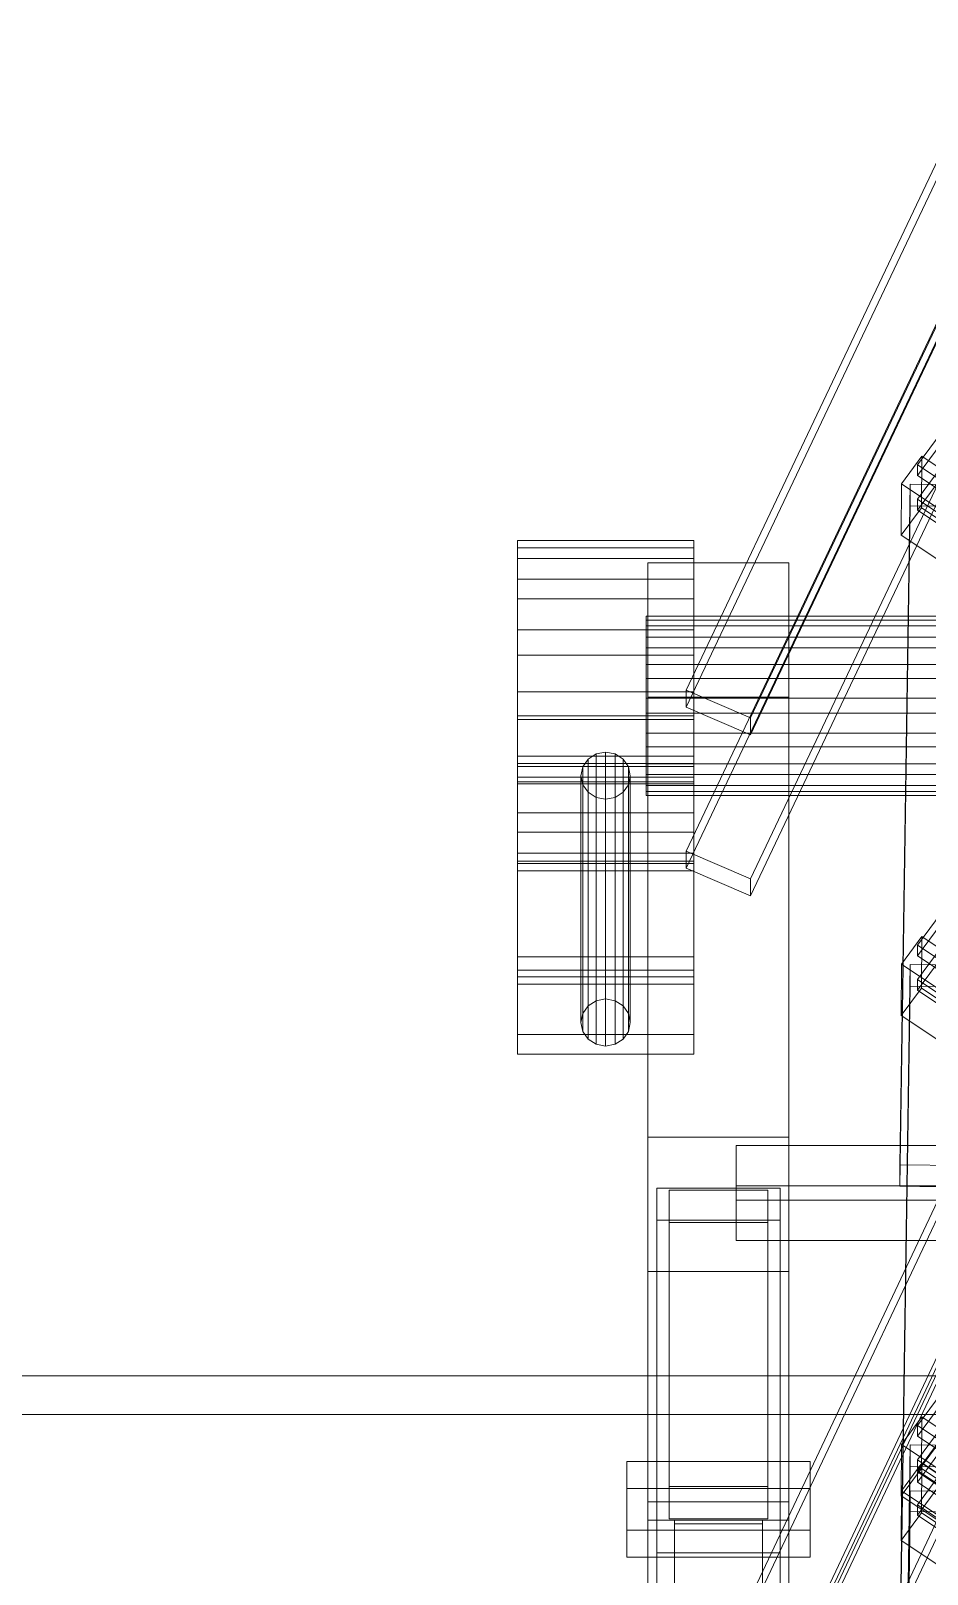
# Model space of a CAD drawing. Header units: millimetres. Extents: x -1970 to 34302, y -65268 to 6837.
# Drawn here: x -625 to -370.8, y -32756.3 to -32318.5 of the extents above; entities that cross this region are included whole.
import ezdxf

# ---------------------------------------------------------------- set-up
doc = ezdxf.new("R2010")
doc.units = ezdxf.units.MM
for name, color, linetype, lineweight in [('frontal_C01', 7, 'Continuous', 0), ('frontal_C02', 7, 'Continuous', 0), ('frontal_tolva', 7, 'Continuous', 0)]:
    doc.layers.add(name, color=color, linetype=linetype, lineweight=lineweight)

msp = doc.modelspace()

# ---------------------------------------------------------------- linework, layer by layer
at = {"layer": 'frontal_C01'}
for p, q in [((-439.114, -32505.516), (-299.114, -32210.225)), ((-439.114, -32510.386), (-299.114, -32215.095)), ((-280.886, -32218.066), (-420.886, -32513.357)), ((-420.886, -32518.227), (-280.886, -32222.936)), ((-439.114, -32551.172), (-299.114, -32255.881)), ((-439.114, -32556.042), (-299.114, -32260.751)), ((-280.886, -32263.722), (-420.886, -32559.014)), ((-420.886, -32563.884), (-280.886, -32268.593)), ((-373.501, -32441.64), (-345.969, -32404.196)), ((-345.981, -32407.24), (-373.513, -32444.684)), ((-373.539, -32451.38), (-346.008, -32413.936)), ((-346.02, -32416.98), (-373.551, -32454.424)), ((-378.086, -32446.968), (-372.35, -32439.167)), ((-372.408, -32453.777), (-372.35, -32439.167)), ((-372.35, -32439.167), (-360.882, -32446.82)), ((-373.501, -32441.64), (-373.513, -32444.684)), ((-373.513, -32444.684), (-362.045, -32452.337)), ((-362.033, -32449.293), (-373.501, -32441.64)), ((-378.512, -32640.133), (-375.644, -32447.133)), ((-378.086, -32446.968), (-378.143, -32461.578)), ((-366.618, -32454.621), (-378.086, -32446.968)), ((-375.644, -32453.221), (-375.644, -32447.133)), ((-375.644, -32447.133), (-357.646, -32447.376)), ((-378.512, -32646.221), (-375.644, -32453.221)), ((-372.408, -32453.777), (-378.143, -32461.578)), ((-357.646, -32453.464), (-375.644, -32453.221)), ((-373.539, -32451.38), (-373.551, -32454.424)), ((-362.071, -32459.033), (-373.539, -32451.38)), ((-360.939, -32461.43), (-372.408, -32453.777)), ((-373.551, -32454.424), (-362.083, -32462.077)), ((-378.143, -32461.578), (-366.675, -32469.231)), ((-487, -32468.172), (-487, -32463.108)), ((-487, -32463.108), (-487, -32465.174)), ((-437, -32463.108), (-487, -32463.108)), ((-487, -32465.174), (-487, -32474.057)), ((-437, -32465.174), (-487, -32465.174)), ((-437, -32465.174), (-437, -32463.108)), ((-437, -32463.108), (-437, -32468.172)), ((-437, -32474.057), (-437, -32465.174)), ((-487, -32479.595), (-487, -32468.172)), ((-437, -32468.172), (-487, -32468.172)), ((-410, -32469.445), (-450, -32469.445)), ((-450, -32469.445), (-450, -32507.547)), ((-450, -32632.286), (-450, -32469.445)), ((-437, -32468.172), (-437, -32479.595)), ((-410, -32507.547), (-410, -32469.445)), ((-410, -32469.445), (-410, -32632.286)), ((-487, -32474.057), (-487, -32488.403)), ((-437, -32474.057), (-487, -32474.057)), ((-437, -32488.403), (-437, -32474.057)), ((-487, -32495.639), (-487, -32479.595)), ((-437, -32479.595), (-487, -32479.595)), ((-437, -32479.595), (-437, -32495.639)), ((-487, -32488.403), (-487, -32506.028)), ((-437, -32488.403), (-487, -32488.403)), ((-450.5, -32487.28), (-450.5, -32484.533)), ((-450.5, -32484.533), (-450.5, -32485.654)), ((-342.5, -32484.533), (-450.5, -32484.533)), ((-450.5, -32485.654), (-450.5, -32490.474)), ((-342.5, -32485.654), (-450.5, -32485.654)), ((-450.5, -32493.478), (-450.5, -32487.28)), ((-342.5, -32487.28), (-450.5, -32487.28)), ((-437, -32506.028), (-437, -32488.403)), ((-450.5, -32490.474), (-450.5, -32498.257)), ((-342.5, -32490.474), (-450.5, -32490.474)), ((-487, -32513.86), (-487, -32495.639)), ((-487, -32495.639), (-437, -32495.639)), ((-450.5, -32502.183), (-450.5, -32493.478)), ((-342.5, -32493.478), (-450.5, -32493.478)), ((-437, -32495.639), (-437, -32513.86)), ((-450.5, -32498.257), (-450.5, -32507.82)), ((-342.5, -32498.257), (-450.5, -32498.257)), ((-487, -32506.028), (-487, -32524.25)), ((-437, -32506.028), (-487, -32506.028)), ((-450.5, -32512.069), (-450.5, -32502.183)), ((-450.5, -32502.183), (-342.5, -32502.183)), ((-420.886, -32513.357), (-439.114, -32505.516)), ((-439.114, -32505.516), (-439.114, -32510.386)), ((-437, -32524.25), (-437, -32506.028)), ((-450.5, -32507.82), (-450.5, -32517.706)), ((-342.5, -32507.82), (-450.5, -32507.82)), ((-450, -32507.547), (-410, -32507.547)), ((-450, -32670.388), (-450, -32507.547)), ((-439.114, -32510.386), (-420.886, -32518.227)), ((-410, -32670.388), (-410, -32507.547)), ((-487, -32588.94), (-487, -32512.846)), ((-487, -32512.846), (-437, -32512.846)), ((-487, -32527.134), (-487, -32512.846)), ((-487, -32531.486), (-487, -32513.86)), ((-437, -32513.86), (-487, -32513.86)), ((-450.5, -32521.632), (-450.5, -32512.069)), ((-342.5, -32512.069), (-450.5, -32512.069)), ((-437, -32512.846), (-437, -32588.94)), ((-437, -32512.846), (-437, -32527.134)), ((-437, -32513.86), (-437, -32531.486)), ((-420.886, -32518.227), (-420.886, -32513.357)), ((-450.5, -32517.706), (-450.5, -32526.411)), ((-342.5, -32517.706), (-450.5, -32517.706)), ((-464.679, -32523.624), (-466.95, -32525.069)), ((-462, -32523.116), (-464.679, -32523.624)), ((-464.679, -32593.63), (-464.679, -32523.624)), ((-459.321, -32523.624), (-462, -32523.116)), ((-462, -32593.123), (-462, -32523.116)), ((-457.05, -32525.069), (-459.321, -32523.624)), ((-459.321, -32593.63), (-459.321, -32523.624)), ((-450.5, -32529.415), (-450.5, -32521.632)), ((-342.5, -32521.632), (-450.5, -32521.632)), ((-487, -32524.25), (-487, -32540.294)), ((-437, -32524.25), (-487, -32524.25)), ((-487, -32581.156), (-487, -32526.368)), ((-487, -32526.368), (-437, -32526.368)), ((-487, -32532.083), (-487, -32526.368)), ((-437, -32527.134), (-487, -32527.134)), ((-487, -32527.134), (-487, -32603.228)), ((-468.467, -32527.232), (-469, -32529.784)), ((-466.95, -32525.069), (-468.467, -32527.232)), ((-468.467, -32597.239), (-468.467, -32527.232)), ((-466.95, -32595.076), (-466.95, -32525.069)), ((-455.533, -32527.232), (-457.05, -32525.069)), ((-457.05, -32595.076), (-457.05, -32525.069)), ((-455, -32529.784), (-455.533, -32527.232)), ((-455.533, -32597.239), (-455.533, -32527.232)), ((-450.5, -32526.411), (-450.5, -32532.608)), ((-342.5, -32526.411), (-450.5, -32526.411)), ((-437, -32540.294), (-437, -32524.25)), ((-437, -32526.368), (-437, -32581.156)), ((-437, -32526.368), (-437, -32532.083)), ((-437, -32603.228), (-437, -32527.134)), ((-487, -32584.966), (-487, -32530.178)), ((-487, -32530.178), (-437, -32530.178)), ((-487, -32553.992), (-487, -32530.178)), ((-487, -32545.832), (-487, -32531.486)), ((-437, -32531.486), (-487, -32531.486)), ((-437, -32532.083), (-487, -32532.083)), ((-487, -32532.083), (-487, -32586.871)), ((-469, -32529.784), (-468.467, -32532.336)), ((-469, -32599.79), (-469, -32529.784)), ((-468.467, -32532.336), (-466.95, -32534.499)), ((-468.467, -32602.342), (-468.467, -32532.336)), ((-457.05, -32534.499), (-455.533, -32532.336)), ((-455.533, -32532.336), (-455, -32529.784)), ((-455.533, -32602.342), (-455.533, -32532.336)), ((-455, -32529.784), (-455, -32599.79)), ((-450.5, -32534.234), (-450.5, -32529.415)), ((-342.5, -32529.415), (-450.5, -32529.415)), ((-437, -32530.178), (-437, -32584.966)), ((-437, -32530.178), (-437, -32553.992)), ((-437, -32531.486), (-437, -32545.832)), ((-437, -32586.871), (-437, -32532.083)), ((-466.95, -32534.499), (-464.679, -32535.944)), ((-466.95, -32604.505), (-466.95, -32534.499)), ((-464.679, -32535.944), (-462, -32536.452)), ((-464.679, -32605.951), (-464.679, -32535.944)), ((-462, -32536.452), (-459.321, -32535.944)), ((-462, -32606.458), (-462, -32536.452)), ((-459.321, -32535.944), (-457.05, -32534.499)), ((-459.321, -32605.951), (-459.321, -32535.944)), ((-457.05, -32604.505), (-457.05, -32534.499)), ((-450.5, -32532.608), (-450.5, -32535.356)), ((-342.5, -32532.608), (-450.5, -32532.608)), ((-450.5, -32535.356), (-450.5, -32534.234)), ((-342.5, -32534.234), (-450.5, -32534.234)), ((-342.5, -32535.356), (-450.5, -32535.356)), ((-487, -32540.294), (-487, -32551.717)), ((-437, -32540.294), (-487, -32540.294)), ((-437, -32551.717), (-437, -32540.294)), ((-373.501, -32577.878), (-345.969, -32540.434)), ((-345.981, -32543.478), (-373.513, -32580.922)), ((-487, -32554.714), (-487, -32545.832)), ((-437, -32545.832), (-487, -32545.832)), ((-437, -32545.832), (-437, -32554.714)), ((-487, -32551.717), (-487, -32556.781)), ((-437, -32551.717), (-487, -32551.717)), ((-437, -32553.992), (-487, -32553.992)), ((-487, -32553.992), (-487, -32608.78)), ((-420.886, -32559.014), (-439.114, -32551.172)), ((-439.114, -32551.172), (-439.114, -32556.042)), ((-437, -32556.781), (-437, -32551.717)), ((-437, -32608.78), (-437, -32553.992)), ((-346.02, -32553.218), (-373.551, -32590.662)), ((-373.539, -32587.618), (-346.008, -32550.175)), ((-487, -32556.781), (-487, -32554.714)), ((-437, -32554.714), (-487, -32554.714)), ((-437, -32556.781), (-487, -32556.781)), ((-439.114, -32556.042), (-420.886, -32563.884)), ((-437, -32554.714), (-437, -32556.781)), ((-420.886, -32563.884), (-420.886, -32559.014)), ((-378.086, -32583.206), (-372.35, -32575.405)), ((-372.408, -32590.015), (-372.35, -32575.405)), ((-372.35, -32575.405), (-360.882, -32583.058)), ((-373.501, -32577.878), (-373.513, -32580.922)), ((-362.033, -32585.531), (-373.501, -32577.878)), ((-437, -32581.156), (-487, -32581.156)), ((-487, -32581.156), (-487, -32586.871)), ((-437, -32584.966), (-487, -32584.966)), ((-487, -32584.966), (-487, -32608.78)), ((-437, -32586.871), (-437, -32581.156)), ((-437, -32608.78), (-437, -32584.966)), ((-378.512, -32776.371), (-375.644, -32583.371)), ((-378.086, -32583.206), (-378.143, -32597.816)), ((-366.618, -32590.859), (-378.086, -32583.206)), ((-375.644, -32589.459), (-375.644, -32583.371)), ((-375.644, -32583.371), (-357.646, -32583.614)), ((-373.513, -32580.922), (-362.045, -32588.575)), ((-487, -32586.871), (-437, -32586.871)), ((-437, -32588.94), (-487, -32588.94)), ((-487, -32588.94), (-487, -32603.228)), ((-437, -32603.228), (-437, -32588.94)), ((-378.512, -32782.459), (-375.644, -32589.459)), ((-357.646, -32589.702), (-375.644, -32589.459)), ((-373.539, -32587.618), (-373.551, -32590.662)), ((-362.071, -32595.271), (-373.539, -32587.618)), ((-466.95, -32595.076), (-464.679, -32593.63)), ((-464.679, -32593.63), (-462, -32593.123)), ((-462, -32593.123), (-459.321, -32593.63)), ((-459.321, -32593.63), (-457.05, -32595.076)), ((-372.408, -32590.015), (-378.143, -32597.816)), ((-373.551, -32590.662), (-362.083, -32598.315)), ((-360.939, -32597.668), (-372.408, -32590.015)), ((-469, -32599.79), (-468.467, -32597.239)), ((-468.467, -32597.239), (-466.95, -32595.076)), ((-457.05, -32595.076), (-455.533, -32597.239)), ((-455.533, -32597.239), (-455, -32599.79)), ((-378.143, -32597.816), (-366.675, -32605.469)), ((-468.467, -32602.342), (-469, -32599.79)), ((-466.95, -32604.505), (-468.467, -32602.342)), ((-455.533, -32602.342), (-457.05, -32604.505)), ((-455, -32599.79), (-455.533, -32602.342)), ((-487, -32603.228), (-437, -32603.228)), ((-464.679, -32605.951), (-466.95, -32604.505)), ((-462, -32606.458), (-464.679, -32605.951)), ((-459.321, -32605.951), (-462, -32606.458)), ((-457.05, -32604.505), (-459.321, -32605.951)), ((-487, -32608.78), (-437, -32608.78)), ((-410, -32632.286), (-450, -32632.286)), ((-450, -32632.286), (-450, -32670.388)), ((-450, -32735.774), (-450, -32632.286)), ((-410, -32670.388), (-410, -32632.286)), ((-410, -32632.286), (-410, -32735.774)), ((-425, -32650.148), (-425, -32634.686)), ((-425, -32634.686), (425, -32634.686)), ((-425, -32646.116), (-425, -32634.686)), ((-360.514, -32640.376), (-378.512, -32640.133)), ((-378.512, -32640.133), (-378.512, -32646.221)), ((425, -32646.116), (-425, -32646.116)), ((-425, -32646.116), (-425, -32661.579)), ((-378.512, -32646.221), (-360.514, -32646.464)), ((-447.5, -32655.903), (-447.5, -32646.772)), ((-447.5, -32646.772), (-412.5, -32646.772)), ((-447.5, -32923.012), (-447.5, -32646.772)), ((-444, -32656.508), (-444, -32647.377)), ((-444, -32647.377), (-416, -32647.377)), ((-444, -32731.395), (-444, -32647.377)), ((425, -32650.148), (-425, -32650.148)), ((-425, -32650.148), (-425, -32661.579)), ((-416, -32647.377), (-416, -32656.508)), ((-416, -32647.377), (-416, -32731.395)), ((-412.5, -32646.772), (-412.5, -32655.903)), ((-412.5, -32646.772), (-412.5, -32923.012)), ((-412.5, -32655.903), (-447.5, -32655.903)), ((-447.5, -32932.143), (-447.5, -32655.903)), ((-416, -32656.508), (-444, -32656.508)), ((-444, -32656.508), (-444, -32740.526)), ((-416, -32740.526), (-416, -32656.508)), ((-412.5, -32932.143), (-412.5, -32655.903)), ((-425, -32661.579), (425, -32661.579)), ((-450, -32670.388), (-410, -32670.388)), ((-450, -32773.876), (-450, -32670.388)), ((-410, -32773.876), (-410, -32670.388)), ((-373.501, -32714.116), (-345.969, -32676.673)), ((-345.981, -32679.716), (-373.513, -32717.16)), ((-346.02, -32689.456), (-373.551, -32726.9)), ((-373.539, -32723.856), (-346.008, -32686.413)), ((-378.086, -32719.444), (-372.35, -32711.643)), ((-372.408, -32726.253), (-372.35, -32711.643)), ((-372.35, -32711.643), (-360.882, -32719.296)), ((-373.501, -32714.116), (-373.513, -32717.16)), ((-362.033, -32721.77), (-373.501, -32714.116)), ((-378.512, -32912.609), (-375.644, -32719.609)), ((-378.086, -32719.444), (-378.143, -32734.054)), ((-366.618, -32727.097), (-378.086, -32719.444)), ((-375.644, -32725.697), (-375.644, -32719.609)), ((-375.644, -32719.609), (-357.646, -32719.852)), ((-373.513, -32717.16), (-362.045, -32724.813)), ((-456, -32743.795), (-456, -32724.315)), ((-456, -32724.315), (-404, -32724.315)), ((-456, -32731.936), (-456, -32724.315)), ((-404, -32724.315), (-404, -32743.795)), ((-404, -32724.315), (-404, -32731.936)), ((-373.539, -32723.856), (-373.551, -32726.9)), ((-362.071, -32731.51), (-373.539, -32723.856)), ((-378.512, -32918.697), (-375.644, -32725.697)), ((-372.408, -32726.253), (-378.143, -32734.054)), ((-357.646, -32725.94), (-375.644, -32725.697)), ((-373.551, -32726.9), (-362.083, -32734.553)), ((-360.939, -32733.906), (-372.408, -32726.253)), ((-404, -32731.936), (-456, -32731.936)), ((-456, -32731.936), (-456, -32751.416)), ((-416, -32731.395), (-444, -32731.395)), ((-444, -32731.395), (-444, -32740.526)), ((-416, -32740.526), (-416, -32731.395)), ((-404, -32751.416), (-404, -32731.936)), ((-410, -32735.774), (-450, -32735.774)), ((-450, -32735.774), (-450, -32773.876)), ((-450, -33101.026), (-450, -32735.774)), ((-410, -32773.876), (-410, -32735.774)), ((-410, -32735.774), (-410, -33101.026)), ((-378.143, -32734.054), (-366.675, -32741.707)), ((-410, -32740.922), (-450, -32740.922)), ((-450, -32740.922), (-450, -32788.55)), ((-450, -32903.764), (-450, -32740.922)), ((-444, -32740.526), (-416, -32740.526)), ((-442.5, -32768.659), (-442.5, -32740.992)), ((-442.5, -32740.992), (-417.5, -32740.992)), ((-442.5, -32740.992), (-442.5, -32913.744)), ((-417.5, -32742.009), (-442.5, -32742.009)), ((-442.5, -32742.009), (-442.5, -32767.641)), ((-442.5, -33383.501), (-442.5, -32742.009)), ((-417.5, -32740.992), (-417.5, -32768.659)), ((-417.5, -32913.744), (-417.5, -32740.992)), ((-417.5, -32767.641), (-417.5, -32742.009)), ((-417.5, -32742.009), (-417.5, -33383.501)), ((-410, -32788.55), (-410, -32740.922)), ((-410, -32740.922), (-410, -32903.764)), ((-404, -32743.795), (-456, -32743.795)), ((-456, -32743.795), (-456, -32751.416)), ((-404, -32751.416), (-404, -32743.795)), ((-456, -32751.416), (-404, -32751.416)), ((-447.5, -32759.391), (-447.5, -32750.26)), ((-447.5, -32750.26), (-412.5, -32750.26)), ((-447.5, -33026.5), (-447.5, -32750.26)), ((-412.5, -32750.26), (-412.5, -32759.391)), ((-412.5, -32750.26), (-412.5, -33026.5))]:
    msp.add_line(p, q, dxfattribs=at)
at = {"layer": 'frontal_C02'}
for p, q in [((-439.114, -32801.266), (-299.114, -32504.801)), ((-439.114, -32805.942), (-299.114, -32509.477)), ((-280.886, -32512.674), (-420.886, -32809.138)), ((-420.886, -32813.814), (-280.886, -32517.35)), ((-439.114, -32845.106), (-299.114, -32548.641)), ((-439.114, -32849.782), (-299.114, -32553.317)), ((-280.886, -32556.513), (-420.886, -32852.978)), ((-420.886, -32857.654), (-280.886, -32561.19)), ((-373.501, -32727.255), (-345.969, -32689.662)), ((-345.981, -32692.585), (-373.513, -32730.178)), ((-346.02, -32701.938), (-373.551, -32739.53)), ((-373.539, -32736.608), (-346.008, -32699.015)), ((-378.086, -32732.644), (-372.35, -32724.812)), ((-372.408, -32738.841), (-372.35, -32724.812)), ((-372.35, -32724.812), (-360.882, -32732.496)), ((-373.501, -32727.255), (-373.513, -32730.178)), ((-362.033, -32734.939), (-373.501, -32727.255)), ((-378.512, -32926.391), (-375.644, -32732.624)), ((-378.086, -32732.644), (-378.143, -32746.673)), ((-366.618, -32740.327), (-378.086, -32732.644)), ((-375.644, -32738.469), (-375.644, -32732.624)), ((-375.644, -32732.624), (-357.646, -32732.867)), ((-373.513, -32730.178), (-362.045, -32737.861)), ((-373.539, -32736.608), (-373.551, -32739.53)), ((-362.071, -32744.291), (-373.539, -32736.608)), ((-378.512, -32932.236), (-375.644, -32738.469)), ((-372.408, -32738.841), (-378.143, -32746.673)), ((-357.646, -32738.713), (-375.644, -32738.469)), ((-373.551, -32739.53), (-362.083, -32747.214)), ((-360.939, -32746.524), (-372.408, -32738.841)), ((-378.143, -32746.673), (-366.675, -32754.356))]:
    msp.add_line(p, q, dxfattribs=at)
at = {"layer": 'frontal_tolva'}
for p, q in [((-1821.5, -32700), (1821.5, -32700)), ((-1725, -32700), (1725, -32700)), ((-1821.5, -32711), (1821.5, -32711))]:
    msp.add_line(p, q, dxfattribs=at)

doc.saveas('drawing.dxf')
